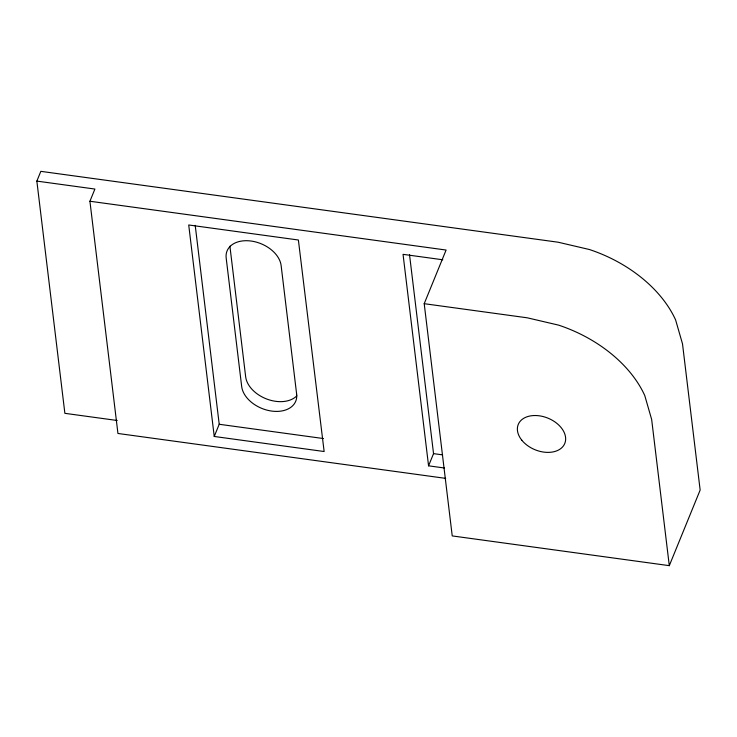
<?xml version="1.0" encoding="UTF-8"?>
<svg xmlns="http://www.w3.org/2000/svg" width="737" height="737" viewBox="0 0 737 737"><rect width="100%" height="100%" fill="white"/><g stroke="black" fill="none" stroke-linecap="round" stroke-linejoin="round"><path stroke-width="1.11" d="M36.85 181.099L40.83 171.343L558.13 242.215L589.443 249.53A116.741 79.32 22.2 0 1 675.617 319.95L682.508 343.857L700.15 490.059L669.297 565.657L452.232 535.919L424.208 303.69L446.097 250.046L89.923 201.247L94.898 189.05L36.85 181.099L64.874 413.328L117.229 420.495M214.237 436.47L188.718 224.978L298.384 240.004L324.133 451.523L214.237 436.47L219.211 424.272L195.213 225.356M444.466 468.004L428.565 465.83L433.54 453.633L409.532 254.726M442.808 259.783L403.047 254.339L428.565 465.83M424.208 303.69L527.277 317.813L558.591 325.128A116.741 79.32 22.2 0 1 644.764 395.548L651.655 419.454L669.297 565.657M219.211 424.272L323.451 438.552M433.54 453.633L442.624 454.886M445.673 478.368L117.938 433.467L89.923 201.247M296.845 395.806A28.715 19.512 22.2 0 1 267.034 399.141A28.715 19.512 22.2 0 1 245.67 376.819L230.156 248.258A28.715 19.512 22.2 0 1 230.045 246.121M296.642 394.102L281.129 265.55A28.715 19.512 22.2 0 0 251.151 241.045A28.715 19.512 22.2 0 0 226.176 258.014L241.69 386.566A28.715 19.512 22.2 0 0 271.667 411.071A28.715 19.512 22.2 0 0 296.642 394.102M521.787 440.173A25.132 17.071 22.2 0 0 563.437 445.876A25.132 17.071 22.2 0 0 539.327 415.815A25.132 17.071 22.2 0 0 521.787 440.173"/></g></svg>
